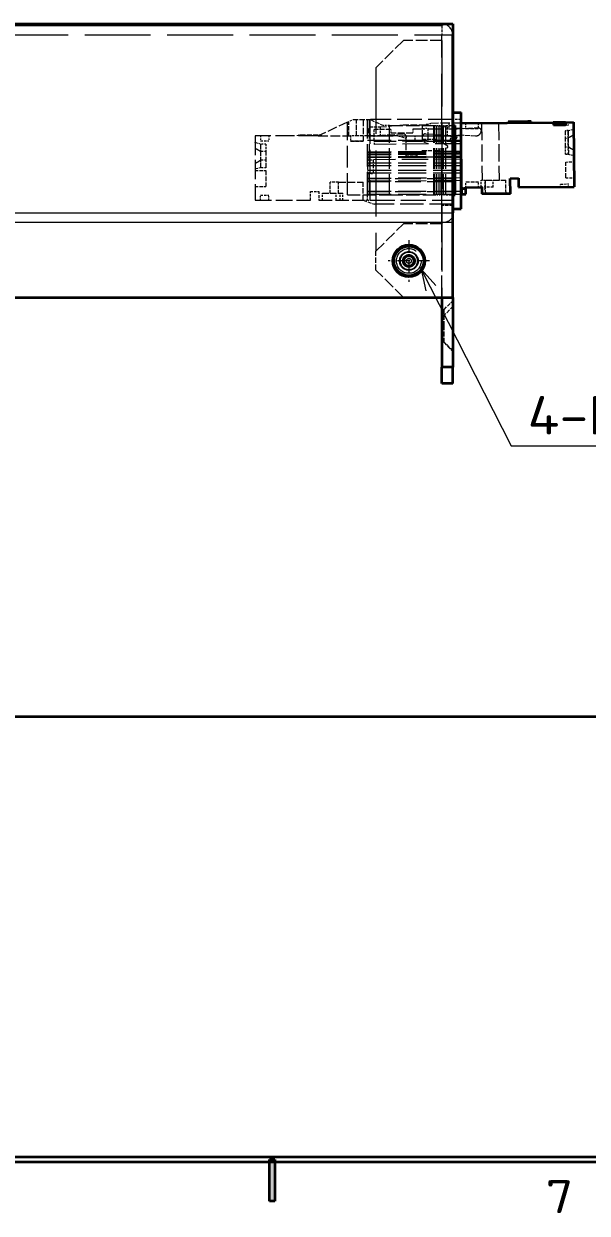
# Model space of a CAD drawing. Extents: x 23 to 587, y 4 to 413.
# Drawn here: x 344.4 to 395.6, y 5.1 to 113.2 of the extents above; entities that cross this region are included whole.
import ezdxf
from ezdxf.enums import TextEntityAlignment as Align

# ---------------------------------------------------------------- set-up
doc = ezdxf.new("R2010")
doc.units = 0
doc.linetypes.add('DASHDOT', pattern=[18.5, 12, -3, 0.5, -3])
doc.linetypes.add('DASHED', pattern=[15, 12, -3])
doc.layers.get('0').update_dxf_attribs({"lineweight": 13})
doc.layers.add('3', color=7, linetype='Continuous', lineweight=13)
doc.styles.get("Standard").update_dxf_attribs({"font": 'isocp.shx'})

# ---------------------------------------------------------------- blocks, each defined once
blk = doc.blocks.new('BLOCK257')
at = {"layer": '3', "color": 7, "lineweight": 13}
blk.add_text('7', height=3, dxfattribs=at).set_placement((391.86, 5.12), (394.4, 5.12), align=Align.FIT)
blk = doc.blocks.new('BLOCK332')
at = {"layer": '3', "color": 7, "lineweight": 5}
blk.add_solid([(367.21, 10), (366.73, 10), (367.21, 6.2), (366.73, 6.2)], dxfattribs=at)
blk = doc.blocks.new('BLOCK400')
at = {"color": 7, "lineweight": 13}
for points in [[(550.62, 71.18), (567, 39.08), (671.89, 39.08)], [(553.3, 68.21), (550.62, 71.18), (551.45, 67.27)]]:
    blk.add_lwpolyline(points, dxfattribs=at)
blk.add_text('4-BLIND RIVET(D=3.2)', height=7, dxfattribs=at).set_placement((570, 41.15), (671.89, 41.15), align=Align.FIT)
blk = doc.blocks.new('BLOCK401')
at = {"color": 7, "linetype": 'DASHDOT', "lineweight": 13, "ltscale": 0.1885}
blk.add_line((548.39, 76.47), (548.39, 68.93), dxfattribs=at)
at = {"color": 7, "linetype": 'DASHDOT', "lineweight": 13, "ltscale": 0.188499}
blk.add_line((552.16, 72.7), (544.62, 72.7), dxfattribs=at)
blk = doc.blocks.new('BLOCK424')
at = {"color": 7, "lineweight": 35}
for p, q in [((-65.61, 115.8), (554.39, 115.8)), ((556.39, 115.8), (556.39, 81.44)), ((556.39, 80.99), (556.39, 113.72)), ((-67.61, 66.05), (556.39, 66.05))]:
    blk.add_line(p, q, dxfattribs=at)
at = {"color": 7, "lineweight": 13}
for p, q in [((-65.61, 115.48), (554.39, 115.48)), ((-67.61, 81.44), (556.39, 81.44)), ((-67.61, 79.76), (556.39, 79.76))]:
    blk.add_line(p, q, dxfattribs=at)
at = {"color": 7, "lineweight": 35, "ltscale": 0.05}
for p, q in [((554.39, 115.8), (556.39, 115.8)), ((556.39, 53.4), (554.39, 53.4)), ((556.39, 50.4), (554.39, 50.4))]:
    blk.add_line(p, q, dxfattribs=at)
at = {"color": 7, "lineweight": 35, "ltscale": 0.007956}
blk.add_line((554.39, 115.8), (554.39, 115.48), dxfattribs=at)
at = {"color": 7, "linetype": 'DASHED', "lineweight": 13, "ltscale": 0.042044}
blk.add_line((554.39, 115.48), (554.39, 113.8), dxfattribs=at)
at = {"color": 7, "linetype": 'DASHED', "lineweight": 13}
for p, q in [((-65.61, 113.8), (556.39, 113.8)), ((-65.61, 113.8), (554.39, 113.8)), ((554.39, 79.7), (554.39, 113.72)), ((554.39, 112.8), (554.39, 66.05)), ((542.39, 107.8), (542.39, 74.46)), ((-67.61, 79.76), (556.39, 79.76))]:
    blk.add_line(p, q, dxfattribs=at)
at = {"color": 7, "linetype": 'DASHED', "lineweight": 13, "ltscale": 0.176777}
for p, q in [((547.39, 112.8), (542.39, 107.8)), ((542.39, 74.46), (547.39, 79.46)), ((547.39, 66.05), (542.39, 71.05))]:
    blk.add_line(p, q, dxfattribs=at)
at = {"color": 7, "linetype": 'DASHED', "lineweight": 13, "ltscale": 0.175}
for p, q in [((554.39, 112.8), (547.39, 112.8)), ((554.39, 79.46), (547.39, 79.46))]:
    blk.add_line(p, q, dxfattribs=at)
at = {"color": 7, "linetype": 'DASHED', "lineweight": 13, "ltscale": 0.002102}
blk.add_line((554.39, 113.72), (554.39, 113.8), dxfattribs=at)
at = {"color": 7, "linetype": 'DASHED', "lineweight": 13, "ltscale": 0.05}
for p, q in [((556.39, 113.72), (554.39, 113.72)), ((556.39, 98.4), (554.39, 98.4)), ((540.89, 95.45), (538.89, 95.45)), ((520.39, 89.15), (522.39, 89.15)), ((534.04, 85), (534.04, 87)), ((534.04, 85), (534.04, 87)), ((535.59, 85), (535.59, 87)), ((535.59, 85), (535.59, 87)), ((535.59, 85), (535.59, 87)), ((535.59, 85), (535.59, 87)), ((520.39, 86.25), (522.39, 86.25)), ((556.39, 82.8), (554.39, 82.8)), ((556.39, 53.4), (554.39, 53.4))]:
    blk.add_line(p, q, dxfattribs=at)
at = {"color": 7, "lineweight": 35, "ltscale": 0.002102}
blk.add_line((556.39, 113.72), (556.39, 113.8), dxfattribs=at)
at = {"color": 7, "lineweight": 35, "ltscale": 0.0375}
for p, q in [((556.39, 99.7), (557.89, 99.7)), ((576.88, 97.88), (578.38, 97.9)), ((566.85, 87.71), (568.35, 87.72)), ((556.39, 82.2), (557.89, 82.2))]:
    blk.add_line(p, q, dxfattribs=at)
at = {"color": 7, "lineweight": 35, "ltscale": 0.4375}
blk.add_line((557.89, 82.2), (557.89, 99.7), dxfattribs=at)
at = {"color": 7, "linetype": 'DASHED', "lineweight": 13, "ltscale": 0.14694}
blk.add_line((537.22, 97.93), (531.89, 95.45), dxfattribs=at)
at = {"color": 7, "linetype": 'DASHED', "lineweight": 13, "ltscale": 0.027568}
blk.add_line((537.22, 97.93), (538.22, 98.4), dxfattribs=at)
at = {"color": 7, "linetype": 'DASHED', "lineweight": 13, "ltscale": 0.330849}
blk.add_line((537.22, 84.7), (537.22, 97.93), dxfattribs=at)
blk.add_line((537.22, 84.7), (537.22, 97.93), dxfattribs=at)
at = {"color": 7, "linetype": 'DASHED', "lineweight": 13, "ltscale": 0.065283}
blk.add_line((537.49, 95.45), (537.49, 98.06), dxfattribs=at)
at = {"color": 7, "linetype": 'DASHED', "lineweight": 13, "ltscale": 0.079343}
blk.add_line((538.22, 98.4), (541.39, 98.4), dxfattribs=at)
at = {"color": 7, "linetype": 'DASHED', "lineweight": 13, "ltscale": 0.07375}
blk.add_line((538.89, 95.45), (538.89, 98.4), dxfattribs=at)
at = {"color": 7, "linetype": 'DASHED', "lineweight": 13, "ltscale": 0.09875}
blk.add_line((540.09, 98.4), (540.09, 94.45), dxfattribs=at)
at = {"color": 7, "linetype": 'DASHED', "lineweight": 13, "ltscale": 0.3425}
for p, q in [((540.89, 84.7), (540.89, 98.4)), ((541.21, 84.7), (541.21, 98.4)), ((541.21, 84.7), (541.21, 98.4))]:
    blk.add_line(p, q, dxfattribs=at)
at = {"color": 7, "linetype": 'DASHED', "lineweight": 13, "ltscale": 0.36625}
blk.add_line((541.29, 98.4), (541.29, 83.75), dxfattribs=at)
blk.add_line((541.29, 98.4), (541.29, 83.75), dxfattribs=at)
at = {"color": 7, "linetype": 'DASHED', "lineweight": 13, "ltscale": 0.065071}
blk.add_line((541.39, 98.4), (543.75, 97.3), dxfattribs=at)
at = {"color": 7, "linetype": 'DASHED', "lineweight": 13, "ltscale": 0.375}
blk.add_line((556.39, 98.4), (541.39, 98.4), dxfattribs=at)
at = {"color": 7, "linetype": 'DASHED', "lineweight": 13, "ltscale": 0.101743}
blk.add_line((547.34, 97.4), (543.29, 97), dxfattribs=at)
at = {"color": 7, "linetype": 'DASHED', "lineweight": 13, "ltscale": 0.028526}
blk.add_line((544.89, 97.3), (543.75, 97.3), dxfattribs=at)
at = {"color": 7, "linetype": 'DASHED', "lineweight": 13, "ltscale": 0.315}
for p, q in [((544.89, 84.7), (544.89, 97.3)), ((544.89, 84.7), (544.89, 97.3)), ((552.96, 84.7), (552.96, 97.3)), ((552.96, 84.7), (552.96, 97.3)), ((553.09, 84.7), (553.09, 97.3)), ((553.09, 84.7), (553.09, 97.3)), ((553.49, 84.7), (553.49, 97.3)), ((553.89, 84.7), (553.89, 97.3)), ((554.29, 84.7), (554.29, 97.3)), ((554.69, 84.7), (554.69, 97.3)), ((555.09, 84.7), (555.09, 97.3))]:
    blk.add_line(p, q, dxfattribs=at)
at = {"color": 7, "linetype": 'DASHED', "lineweight": 13, "ltscale": 0.201651}
for p, q in [((544.89, 97.3), (552.96, 97.3)), ((544.89, 84.7), (552.96, 84.7))]:
    blk.add_line(p, q, dxfattribs=at)
at = {"color": 7, "linetype": 'DASHED', "lineweight": 13, "ltscale": 0.1025}
blk.add_line((551.44, 97.4), (547.34, 97.4), dxfattribs=at)
at = {"color": 7, "linetype": 'DASHED', "lineweight": 13, "ltscale": 0.038078}
blk.add_line((550.88, 97.44), (552.38, 97.71), dxfattribs=at)
at = {"color": 7, "linetype": 'DASHED', "lineweight": 13, "ltscale": 0.074638}
blk.add_line((550.91, 94.45), (550.88, 97.44), dxfattribs=at)
at = {"color": 7, "linetype": 'DASHED', "lineweight": 13, "ltscale": 0.174595}
blk.add_line((558.39, 96.71), (551.44, 97.4), dxfattribs=at)
at = {"color": 7, "linetype": 'DASHED', "lineweight": 13, "ltscale": 0.1375}
for p, q in [((557.88, 97.75), (552.38, 97.71)), ((546.39, 95.45), (540.89, 95.45))]:
    blk.add_line(p, q, dxfattribs=at)
at = {"color": 7, "linetype": 'DASHED', "lineweight": 13, "ltscale": 0.003349}
for p, q in [((552.96, 97.3), (553.09, 97.3)), ((552.96, 84.7), (553.09, 84.7))]:
    blk.add_line(p, q, dxfattribs=at)
at = {"color": 7, "linetype": 'DASHED', "lineweight": 13, "ltscale": 0.01}
for p, q in [((553.09, 97.3), (553.49, 97.3)), ((553.49, 97.3), (553.89, 97.3)), ((553.89, 97.3), (554.29, 97.3)), ((554.29, 97.3), (554.69, 97.3)), ((554.69, 97.3), (555.09, 97.3)), ((553.09, 84.7), (553.49, 84.7)), ((553.49, 84.7), (553.89, 84.7)), ((553.89, 84.7), (554.29, 84.7)), ((554.29, 84.7), (554.69, 84.7)), ((554.69, 84.7), (555.09, 84.7)), ((540.89, 83.75), (541.29, 83.75)), ((554.39, 63.85), (554.79, 63.85)), ((554.39, 57.85), (554.79, 57.85))]:
    blk.add_line(p, q, dxfattribs=at)
at = {"color": 7, "linetype": 'DASHED', "lineweight": 13, "ltscale": 0.032498}
for p, q in [((555.09, 97.3), (556.39, 97.3)), ((555.09, 84.7), (556.39, 84.7))]:
    blk.add_line(p, q, dxfattribs=at)
at = {"color": 7, "linetype": 'DASHED', "lineweight": 13, "ltscale": 0.025}
for p, q in [((555.68, 97.73), (555.69, 96.73)), ((557.88, 97.75), (557.89, 96.75)), ((558.68, 97.76), (558.69, 96.76)), ((560.98, 97.77), (560.99, 96.77)), ((537.79, 95.45), (537.79, 94.45)), ((550.89, 96.8), (551.89, 96.81)), ((522.39, 93.95), (521.39, 93.95)), ((522.39, 93.95), (521.39, 93.95)), ((522.39, 93.95), (521.39, 93.95)), ((522.39, 93.95), (521.39, 93.95)), ((522.39, 93.95), (521.39, 93.95)), ((522.39, 93.95), (521.39, 93.95)), ((550.9, 94.65), (551.9, 94.66)), ((522.39, 92.59), (521.39, 92.59)), ((522.39, 92.59), (521.39, 92.59)), ((522.39, 92.59), (521.39, 92.59)), ((522.39, 91.01), (521.39, 91.01)), ((522.39, 91.01), (521.39, 91.01)), ((522.39, 91.01), (521.39, 91.01)), ((540.93, 91.08), (541.93, 91.09)), ((522.39, 89.65), (521.39, 89.65)), ((522.39, 89.65), (521.39, 89.65)), ((522.39, 89.65), (521.39, 89.65)), ((522.39, 89.65), (521.39, 89.65)), ((522.39, 89.65), (521.39, 89.65)), ((522.39, 89.65), (521.39, 89.65)), ((540.95, 88.58), (541.95, 88.59)), ((558.77, 86.06), (558.76, 87.06)), ((561.07, 86.07), (561.06, 87.07))]:
    blk.add_line(p, q, dxfattribs=at)
at = {"color": 7, "linetype": 'DASHED', "lineweight": 13, "ltscale": 0.0375}
for p, q in [((557.89, 98.4), (556.39, 98.4)), ((557.89, 96.7), (556.39, 96.7)), ((557.89, 95.45), (556.39, 95.45)), ((521.39, 94.55), (522.89, 94.55)), ((557.89, 92.5), (556.39, 92.5)), ((576.93, 90.68), (578.43, 90.7)), ((575.96, 86.68), (577.46, 86.69)), ((576.95, 87.79), (578.45, 87.8)), ((521.39, 84.65), (522.89, 84.65)), ((530.49, 85.35), (531.99, 85.35))]:
    blk.add_line(p, q, dxfattribs=at)
at = {"color": 7, "lineweight": 35, "ltscale": 0.010002}
for p, q in [((556.39, 97.3), (556.79, 97.3)), ((556.39, 84.7), (556.79, 84.7))]:
    blk.add_line(p, q, dxfattribs=at)
at = {"color": 7, "lineweight": 35, "ltscale": 0.315}
blk.add_line((556.79, 84.7), (556.79, 97.3), dxfattribs=at)
at = {"color": 7, "lineweight": 35, "ltscale": 0.42}
blk.add_line((557.88, 97.75), (574.68, 97.87), dxfattribs=at)
at = {"color": 7, "linetype": 'DASHED', "lineweight": 13, "ltscale": 0.026243}
blk.add_line((557.89, 96.7), (557.88, 97.75), dxfattribs=at)
at = {"color": 7, "linetype": 'DASHED', "lineweight": 13, "ltscale": 0.26}
for p, q in [((561.63, 97.78), (561.71, 87.38)), ((561.63, 97.78), (561.71, 87.38)), ((564.73, 97.8), (564.81, 87.4)), ((564.73, 97.8), (564.81, 87.4))]:
    blk.add_line(p, q, dxfattribs=at)
at = {"color": 7, "lineweight": 35, "ltscale": 0.0019}
blk.add_line((566.56, 98.01), (566.48, 98.01), dxfattribs=at)
at = {"color": 7, "lineweight": 35, "ltscale": 0.005}
for p, q in [((566.49, 97.81), (566.48, 98.01)), ((566.56, 97.81), (566.56, 98.01)), ((570.06, 97.84), (570.06, 98.04)), ((570.64, 97.84), (570.63, 98.04))]:
    blk.add_line(p, q, dxfattribs=at)
at = {"color": 7, "lineweight": 35, "ltscale": 0.0875}
blk.add_line((570.06, 98.04), (566.56, 98.01), dxfattribs=at)
at = {"color": 7, "linetype": 'DASHED', "lineweight": 13, "ltscale": 0.002049}
blk.add_line((566.64, 98.01), (566.56, 98.01), dxfattribs=at)
at = {"color": 7, "linetype": 'DASHED', "lineweight": 13, "ltscale": 0.005}
for p, q in [((566.59, 97.81), (566.59, 98.01)), ((566.64, 97.81), (566.63, 98.01)), ((567.06, 97.82), (567.06, 98.02)), ((567.34, 97.82), (567.34, 98.02)), ((568.49, 97.83), (568.48, 98.03)), ((568.64, 97.83), (568.63, 98.03)), ((569.09, 97.83), (569.08, 98.03)), ((569.24, 97.83), (569.23, 98.03)), ((569.34, 97.83), (569.34, 98.03)), ((569.65, 97.83), (569.65, 98.03)), ((569.69, 97.83), (569.68, 98.03)), ((569.84, 97.83), (569.83, 98.03)), ((570.09, 97.84), (570.09, 98.04)), ((570.49, 97.84), (570.48, 98.04)), ((540.99, 96.5), (540.99, 96.3)), ((554.39, 62.6), (554.59, 62.6)), ((554.39, 58.2), (554.59, 58.2))]:
    blk.add_line(p, q, dxfattribs=at)
at = {"color": 7, "linetype": 'DASHED', "lineweight": 13, "ltscale": 0.048125}
for p, q in [((568.56, 97.83), (566.64, 97.81)), ((570.49, 97.84), (568.56, 97.83)), ((530.21, 95.45), (528.29, 95.45)), ((532.14, 95.45), (530.21, 95.45))]:
    blk.add_line(p, q, dxfattribs=at)
at = {"color": 7, "lineweight": 35, "ltscale": 0.01435}
blk.add_line((570.63, 98.04), (570.06, 98.04), dxfattribs=at)
at = {"color": 7, "lineweight": 35, "ltscale": 0.055}
for p, q in [((576.88, 97.88), (574.68, 97.87)), ((576.89, 97.38), (574.69, 97.37))]:
    blk.add_line(p, q, dxfattribs=at)
at = {"color": 7, "lineweight": 35, "ltscale": 0.0125}
for p, q in [((574.68, 97.87), (574.69, 97.37)), ((576.88, 97.88), (576.89, 97.38))]:
    blk.add_line(p, q, dxfattribs=at)
at = {"color": 7, "linetype": 'DASHED', "lineweight": 13, "ltscale": 0.0125}
for p, q in [((575.88, 97.88), (575.89, 97.38)), ((576.89, 97.38), (577.39, 97.39)), ((577.38, 97.89), (577.39, 97.39)), ((550.89, 94.8), (550.89, 95.3)), ((577.39, 96.39), (576.89, 96.38)), ((576.89, 96.38), (577.39, 96.39)), ((577.39, 96.39), (576.89, 96.38)), ((576.89, 96.38), (577.39, 96.39)), ((577.39, 96.39), (576.89, 96.38)), ((576.89, 96.38), (577.39, 96.39)), ((542.11, 93.89), (542.11, 94.39)), ((576.9, 95.02), (577.4, 95.03)), ((576.9, 95.02), (577.4, 95.03)), ((576.9, 95.02), (577.4, 95.03)), ((576.91, 93.45), (577.41, 93.45)), ((576.91, 93.45), (577.41, 93.45)), ((576.91, 93.45), (577.41, 93.45)), ((540.92, 92.48), (540.92, 91.98)), ((577.42, 92.09), (576.92, 92.08)), ((576.92, 92.08), (577.42, 92.09)), ((577.42, 92.09), (576.92, 92.08)), ((576.92, 92.08), (577.42, 92.09)), ((577.42, 92.09), (576.92, 92.08)), ((576.92, 92.08), (577.42, 92.09)), ((540.95, 87.68), (540.96, 87.18)), ((575.97, 86.18), (575.96, 86.68)), ((577.47, 86.19), (577.46, 86.69))]:
    blk.add_line(p, q, dxfattribs=at)
at = {"color": 7, "lineweight": 35, "ltscale": 0.2925}
blk.add_line((578.38, 97.9), (578.47, 86.2), dxfattribs=at)
at = {"color": 7, "linetype": 'DASHED', "lineweight": 13, "ltscale": 0.2875}
blk.add_line((531.89, 95.45), (520.39, 95.45), dxfattribs=at)
at = {"color": 7, "linetype": 'DASHED', "lineweight": 13, "ltscale": 0.2925}
blk.add_line((520.39, 95.45), (520.39, 83.75), dxfattribs=at)
at = {"color": 7, "linetype": 'DASHED', "lineweight": 13, "ltscale": 0.0225}
for p, q in [((521.39, 95.45), (521.39, 94.55)), ((522.89, 95.45), (522.89, 94.55)), ((521.39, 83.75), (521.39, 84.65)), ((522.89, 83.75), (522.89, 84.65))]:
    blk.add_line(p, q, dxfattribs=at)
at = {"color": 7, "linetype": 'DASHED', "lineweight": 13, "ltscale": 0.008743}
blk.add_line((528.49, 95.55), (528.14, 95.55), dxfattribs=at)
at = {"color": 7, "linetype": 'DASHED', "lineweight": 13, "ltscale": 0.0025}
for p, q in [((528.14, 95.45), (528.14, 95.55)), ((528.29, 95.45), (528.29, 95.55)), ((528.41, 95.45), (528.41, 95.55)), ((528.82, 95.45), (528.82, 95.55)), ((528.94, 95.45), (528.94, 95.55)), ((528.97, 95.45), (528.97, 95.55)), ((529.09, 95.45), (529.09, 95.55)), ((529.54, 95.45), (529.54, 95.55)), ((529.69, 95.45), (529.69, 95.55)), ((529.73, 95.45), (529.73, 95.55)), ((530.14, 95.45), (530.14, 95.55)), ((530.29, 95.45), (530.29, 95.55)), ((531.71, 95.45), (531.71, 95.55)), ((531.73, 95.45), (531.73, 95.55)), ((531.91, 95.45), (531.91, 95.55)), ((532.14, 95.45), (532.14, 95.55)), ((532.29, 95.45), (532.29, 95.55)), ((532.47, 95.45), (532.47, 95.55))]:
    blk.add_line(p, q, dxfattribs=at)
at = {"color": 7, "linetype": 'DASHED', "lineweight": 13, "ltscale": 0.010326}
blk.add_line((528.82, 95.55), (528.41, 95.55), dxfattribs=at)
at = {"color": 7, "linetype": 'DASHED', "lineweight": 13, "ltscale": 0.077174}
blk.add_line((531.91, 95.55), (528.82, 95.55), dxfattribs=at)
at = {"color": 7, "linetype": 'DASHED', "lineweight": 13, "ltscale": 0.1475}
blk.add_line((531.89, 95.45), (537.79, 95.45), dxfattribs=at)
at = {"color": 7, "linetype": 'DASHED', "lineweight": 13, "ltscale": 0.009462}
blk.add_line((532.29, 95.55), (531.91, 95.55), dxfattribs=at)
at = {"color": 7, "linetype": 'DASHED', "lineweight": 13, "ltscale": 0.004705}
blk.add_line((532.47, 95.55), (532.29, 95.55), dxfattribs=at)
at = {"color": 7, "linetype": 'DASHED', "lineweight": 13, "ltscale": 0.0275}
blk.add_line((538.89, 95.45), (537.79, 95.45), dxfattribs=at)
at = {"color": 7, "linetype": 'DASHED', "lineweight": 13, "ltscale": 0.3875}
for p, q in [((540.89, 95.45), (556.39, 95.45)), ((556.39, 87.6), (540.89, 87.6)), ((556.39, 87.1), (540.89, 87.1)), ((556.39, 87.1), (540.89, 87.1)), ((556.39, 87.1), (540.89, 87.1)), ((556.39, 87.1), (540.89, 87.1)), ((556.39, 85.25), (540.89, 85.25)), ((556.39, 85.25), (540.89, 85.25)), ((556.39, 85.25), (540.89, 85.25)), ((556.39, 85.25), (540.89, 85.25))]:
    blk.add_line(p, q, dxfattribs=at)
at = {"color": 7, "linetype": 'DASHED', "lineweight": 13, "ltscale": 0.017221}
blk.add_line((541.07, 96.03), (541.45, 95.45), dxfattribs=at)
at = {"color": 7, "linetype": 'DASHED', "lineweight": 13, "ltscale": 0.045}
blk.add_line((543.29, 97), (541.49, 97), dxfattribs=at)
at = {"color": 7, "linetype": 'DASHED', "lineweight": 13, "ltscale": 0.075}
for p, q in [((545.09, 96.61), (542.09, 96.59)), ((554.79, 60.85), (554.79, 63.85)), ((554.79, 57.85), (554.79, 60.85))]:
    blk.add_line(p, q, dxfattribs=at)
at = {"color": 7, "linetype": 'DASHED', "lineweight": 13, "ltscale": 0.055}
for p, q in [((542.11, 94.39), (542.09, 96.59)), ((555.69, 96.73), (557.89, 96.75)), ((554.59, 60.4), (554.59, 62.6)), ((554.59, 58.2), (554.59, 60.4))]:
    blk.add_line(p, q, dxfattribs=at)
at = {"color": 7, "linetype": 'DASHED', "lineweight": 13, "ltscale": 0.116011}
for p, q in [((542.73, 95.52), (547.36, 95.8)), ((551.42, 95.8), (556.05, 95.52))]:
    blk.add_line(p, q, dxfattribs=at)
at = {"color": 7, "linetype": 'DASHED', "lineweight": 13, "ltscale": 0.00167}
blk.add_line((542.74, 95.45), (542.73, 95.52), dxfattribs=at)
at = {"color": 7, "linetype": 'DASHED', "lineweight": 13, "ltscale": 0.036399}
blk.add_line((543.19, 97), (543.19, 95.54), dxfattribs=at)
at = {"color": 7, "linetype": 'DASHED', "lineweight": 13, "ltscale": 0.0175}
for p, q in [((545.09, 96.61), (545.1, 95.91)), ((549.09, 96.64), (549.1, 95.94)), ((561.67, 85.83), (562.37, 85.83)), ((561.67, 85.83), (562.37, 85.83))]:
    blk.add_line(p, q, dxfattribs=at)
at = {"color": 7, "linetype": 'DASHED', "lineweight": 13, "ltscale": 0.1}
blk.add_line((549.1, 95.94), (545.1, 95.91), dxfattribs=at)
at = {"color": 7, "linetype": 'DASHED', "lineweight": 13, "ltscale": 0.241268}
blk.add_line((546.39, 95.45), (556.04, 95.45), dxfattribs=at)
at = {"color": 7, "linetype": 'DASHED', "lineweight": 13, "ltscale": 0.038823}
blk.add_line((546.39, 95.45), (547.89, 95.05), dxfattribs=at)
at = {"color": 7, "linetype": 'DASHED', "lineweight": 13, "ltscale": 0.006298}
blk.add_line((547.89, 95.3), (547.89, 95.05), dxfattribs=at)
at = {"color": 7, "linetype": 'DASHED', "lineweight": 13, "ltscale": 0.22}
blk.add_line((557.89, 96.7), (549.09, 96.64), dxfattribs=at)
at = {"color": 7, "linetype": 'DASHED', "lineweight": 13, "ltscale": 0.02125}
blk.add_line((549.49, 95.45), (549.49, 94.6), dxfattribs=at)
at = {"color": 7, "linetype": 'DASHED', "lineweight": 13, "ltscale": 0.05375}
blk.add_line((551.9, 94.66), (551.89, 96.81), dxfattribs=at)
at = {"color": 7, "linetype": 'DASHED', "lineweight": 13, "ltscale": 0.03634}
blk.add_line((555.39, 97.01), (555.39, 95.56), dxfattribs=at)
at = {"color": 7, "linetype": 'DASHED', "lineweight": 13, "ltscale": 0.02293}
blk.add_line((556.05, 95.52), (555.89, 94.61), dxfattribs=at)
at = {"color": 7, "linetype": 'DASHED', "lineweight": 13, "ltscale": 0.037322}
blk.add_line((556.64, 94.38), (557.45, 95.63), dxfattribs=at)
at = {"color": 7, "linetype": 'DASHED', "lineweight": 13, "ltscale": 0.077069}
blk.add_line((557.45, 95.63), (560.53, 95.44), dxfattribs=at)
at = {"color": 7, "lineweight": 35, "ltscale": 0.272507}
blk.add_line((557.97, 85.8), (557.89, 96.7), dxfattribs=at)
at = {"color": 7, "linetype": 'DASHED', "lineweight": 13, "ltscale": 0.06694}
blk.add_line((561.06, 96.85), (558.39, 96.71), dxfattribs=at)
at = {"color": 7, "linetype": 'DASHED', "lineweight": 13, "ltscale": 0.0575}
for p, q in [((558.69, 96.76), (560.99, 96.77)), ((537.79, 94.45), (540.09, 94.45)), ((540.09, 94.45), (537.79, 94.45)), ((537.79, 94.45), (540.09, 94.45)), ((558.76, 87.06), (561.06, 87.07))]:
    blk.add_line(p, q, dxfattribs=at)
at = {"color": 7, "linetype": 'DASHED', "lineweight": 13, "ltscale": 0.079519}
for p, q in [((576.92, 93.2), (576.89, 96.38)), ((577.39, 96.39), (577.42, 93.21)), ((577.42, 93.21), (577.39, 96.39)), ((577.39, 96.39), (577.42, 93.21)), ((577.42, 93.21), (577.39, 96.39)), ((577.39, 96.39), (577.42, 93.21)), ((577.42, 93.21), (577.39, 96.39)), ((521.39, 93.95), (521.39, 90.77)), ((521.39, 93.95), (521.39, 90.77)), ((521.39, 93.95), (521.39, 90.77)), ((521.39, 92.83), (521.39, 89.65)), ((521.39, 92.83), (521.39, 89.65)), ((521.39, 92.83), (521.39, 89.65)), ((522.39, 92.83), (522.39, 89.65))]:
    blk.add_line(p, q, dxfattribs=at)
at = {"color": 7, "linetype": 'DASHED', "lineweight": 13, "ltscale": 0.025769}
for p, q in [((577.39, 96.39), (578.39, 96.65)), ((577.39, 96.39), (578.39, 96.65)), ((577.39, 96.39), (578.39, 96.65)), ((577.39, 96.39), (578.39, 96.65)), ((577.39, 96.39), (578.39, 96.65)), ((577.39, 96.39), (578.39, 96.65)), ((521.39, 93.95), (520.39, 94.2)), ((521.39, 93.95), (520.39, 94.2)), ((521.39, 93.95), (520.39, 94.2)), ((521.39, 93.95), (520.39, 94.2)), ((521.39, 93.95), (520.39, 94.2)), ((521.39, 93.95), (520.39, 94.2)), ((577.42, 92.09), (578.42, 91.85)), ((577.42, 92.09), (578.42, 91.85)), ((577.42, 92.09), (578.42, 91.85)), ((577.42, 92.09), (578.42, 91.85)), ((577.42, 92.09), (578.42, 91.85)), ((577.42, 92.09), (578.42, 91.85)), ((521.39, 89.65), (520.39, 89.4)), ((521.39, 89.65), (520.39, 89.4)), ((521.39, 89.65), (520.39, 89.4)), ((521.39, 89.65), (520.39, 89.4)), ((521.39, 89.65), (520.39, 89.4)), ((521.39, 89.65), (520.39, 89.4))]:
    blk.add_line(p, q, dxfattribs=at)
at = {"color": 7, "linetype": 'DASHED', "lineweight": 13, "ltscale": 0.006044}
for p, q in [((577.4, 95.27), (577.4, 95.03)), ((577.4, 95.03), (577.4, 95.27)), ((577.4, 95.27), (577.4, 95.03)), ((577.4, 95.03), (577.4, 95.27)), ((577.4, 95.27), (577.4, 95.03)), ((577.4, 95.03), (577.4, 95.27)), ((521.39, 92.83), (521.39, 92.59)), ((521.39, 92.83), (521.39, 92.59)), ((521.39, 92.83), (521.39, 92.59)), ((521.39, 91.01), (521.39, 90.77)), ((521.39, 91.01), (521.39, 90.77)), ((521.39, 91.01), (521.39, 90.77))]:
    blk.add_line(p, q, dxfattribs=at)
at = {"color": 7, "linetype": 'DASHED', "lineweight": 13, "ltscale": 0.034025}
for p, q in [((521.39, 93.95), (521.39, 92.59)), ((521.39, 93.95), (521.39, 92.59)), ((521.39, 93.95), (521.39, 92.59)), ((577.41, 93.45), (577.42, 92.09)), ((577.42, 92.09), (577.41, 93.45)), ((577.41, 93.45), (577.42, 92.09)), ((577.42, 92.09), (577.41, 93.45)), ((577.41, 93.45), (577.42, 92.09)), ((577.42, 92.09), (577.41, 93.45)), ((521.39, 91.01), (521.39, 89.65)), ((521.39, 91.01), (521.39, 89.65)), ((521.39, 91.01), (521.39, 89.65))]:
    blk.add_line(p, q, dxfattribs=at)
at = {"color": 7, "linetype": 'DASHED', "lineweight": 13, "ltscale": 0.027981}
for p, q in [((522.39, 93.95), (522.39, 92.83)), ((576.92, 92.08), (576.92, 93.2))]:
    blk.add_line(p, q, dxfattribs=at)
at = {"color": 7, "linetype": 'DASHED', "lineweight": 13, "ltscale": 0.425}
for p, q in [((557.89, 94.6), (540.89, 94.6)), ((557.89, 92.3), (540.89, 92.3)), ((557.89, 92.3), (540.89, 92.3)), ((557.89, 92.3), (540.89, 92.3)), ((557.89, 92.3), (540.89, 92.3)), ((557.89, 92.3), (540.89, 92.3)), ((557.89, 92.3), (540.89, 92.3)), ((557.89, 91.5), (540.89, 91.5)), ((557.92, 92.1), (540.92, 91.98)), ((557.92, 92.1), (540.92, 91.98)), ((557.92, 92.1), (540.92, 91.98)), ((557.92, 92.1), (540.92, 91.98)), ((557.92, 92.1), (540.92, 91.98)), ((557.93, 91.7), (540.93, 91.58)), ((557.93, 91.7), (540.93, 91.58)), ((557.93, 91.7), (540.93, 91.58)), ((557.93, 91.7), (540.93, 91.58)), ((557.89, 90.5), (540.89, 90.5)), ((557.89, 90), (540.89, 90)), ((557.89, 90), (540.89, 90)), ((557.89, 90), (540.89, 90)), ((557.89, 90), (540.89, 90)), ((557.89, 90), (540.89, 90)), ((557.89, 90), (540.89, 90)), ((557.89, 89.15), (540.89, 89.15)), ((557.89, 89.15), (540.89, 89.15)), ((557.89, 89.15), (540.89, 89.15)), ((557.89, 89.15), (540.89, 89.15)), ((557.89, 88.65), (540.89, 88.65)), ((557.95, 87.8), (540.95, 87.68)), ((557.95, 87.8), (540.95, 87.68)), ((557.95, 87.8), (540.95, 87.68)), ((557.95, 87.8), (540.95, 87.68)), ((557.95, 87.8), (540.95, 87.68)), ((557.89, 85.3), (540.89, 85.3)), ((557.89, 85.3), (540.89, 85.3)), ((557.89, 85.3), (540.89, 85.3)), ((557.89, 85.3), (540.89, 85.3)), ((557.89, 85.3), (540.89, 85.3)), ((557.89, 85.3), (540.89, 85.3)), ((557.89, 84.8), (540.89, 84.8))]:
    blk.add_line(p, q, dxfattribs=at)
at = {"color": 7, "linetype": 'DASHED', "lineweight": 13, "ltscale": 0.395}
blk.add_line((557.91, 94.5), (542.11, 94.39), dxfattribs=at)
blk.add_line((557.91, 94.5), (542.11, 94.39), dxfattribs=at)
blk.add_line((557.91, 94.5), (542.11, 94.39), dxfattribs=at)
blk.add_line((557.91, 94.5), (542.11, 94.39), dxfattribs=at)
blk.add_line((557.91, 94.5), (542.11, 94.39), dxfattribs=at)
at = {"color": 7, "linetype": 'DASHED', "lineweight": 13, "ltscale": 0.39461}
blk.add_line((557.89, 94.5), (542.11, 94.39), dxfattribs=at)
at = {"color": 7, "linetype": 'DASHED', "lineweight": 13, "ltscale": 0.394521}
blk.add_line((557.89, 94), (542.11, 93.89), dxfattribs=at)
at = {"color": 7, "linetype": 'DASHED', "lineweight": 13, "ltscale": 0.087452}
blk.add_line((547.89, 91.55), (547.89, 95.05), dxfattribs=at)
at = {"color": 7, "linetype": 'DASHED', "lineweight": 13, "ltscale": 0.25}
for p, q in [((547.89, 94.45), (557.89, 94.45)), ((547.89, 94.45), (557.89, 94.45)), ((557.89, 91.55), (547.89, 91.55))]:
    blk.add_line(p, q, dxfattribs=at)
at = {"color": 7, "linetype": 'DASHED', "lineweight": 13, "ltscale": 0.0625}
for p, q in [((553.39, 94.8), (550.89, 94.8)), ((541.95, 88.59), (541.93, 91.09)), ((550.89, 92.75), (553.39, 92.75)), ((562.37, 84.88), (562.36, 87.38)), ((566.07, 84.91), (566.06, 87.41))]:
    blk.add_line(p, q, dxfattribs=at)
at = {"color": 7, "linetype": 'DASHED', "lineweight": 13, "ltscale": 0.027951}
blk.add_line((551.91, 93.96), (550.91, 94.45), dxfattribs=at)
at = {"color": 7, "linetype": 'DASHED', "lineweight": 13, "ltscale": 0.060622}
blk.add_line((555.49, 93.59), (553.39, 94.8), dxfattribs=at)
at = {"color": 7, "linetype": 'DASHED', "lineweight": 13, "ltscale": 0.054352}
blk.add_line((553.39, 92.75), (555.49, 93.31), dxfattribs=at)
at = {"color": 7, "linetype": 'DASHED', "lineweight": 13, "ltscale": 0.006872}
blk.add_line((555.49, 93.31), (555.49, 93.59), dxfattribs=at)
at = {"color": 7, "linetype": 'DASHED', "lineweight": 13, "ltscale": 0.01375}
blk.add_line((556.09, 94.38), (556.64, 94.38), dxfattribs=at)
at = {"color": 7, "lineweight": 35, "ltscale": 0.000390361}
blk.add_line((557.91, 94.5), (557.89, 94.5), dxfattribs=at)
at = {"color": 7, "lineweight": 35, "ltscale": 0.000479054}
blk.add_line((557.91, 94), (557.89, 94), dxfattribs=at)
at = {"color": 7, "linetype": 'DASHED', "lineweight": 13, "ltscale": 0.424273}
blk.add_line((557.89, 92.6), (540.92, 92.48), dxfattribs=at)
at = {"color": 7, "linetype": 'DASHED', "lineweight": 13, "ltscale": 0.424184}
blk.add_line((557.89, 92.1), (540.92, 91.98), dxfattribs=at)
at = {"color": 7, "linetype": 'DASHED', "lineweight": 13, "ltscale": 0.1075}
blk.add_line((540.95, 87.68), (540.92, 91.98), dxfattribs=at)
at = {"color": 7, "linetype": 'DASHED', "lineweight": 13, "ltscale": 0.4}
blk.add_line((557.93, 91.2), (541.93, 91.09), dxfattribs=at)
at = {"color": 7, "linetype": 'DASHED', "lineweight": 13, "ltscale": 0.046696}
blk.add_line((547.89, 91.8), (549.76, 91.8), dxfattribs=at)
at = {"color": 7, "linetype": 'DASHED', "lineweight": 13, "ltscale": 0.036948}
blk.add_line((549.76, 91.8), (550.89, 92.75), dxfattribs=at)
at = {"color": 7, "lineweight": 35, "ltscale": 0.000727388}
blk.add_line((557.92, 92.6), (557.89, 92.6), dxfattribs=at)
at = {"color": 7, "lineweight": 13, "ltscale": 0.000816072}
blk.add_line((557.92, 92.1), (557.89, 92.1), dxfattribs=at)
at = {"color": 7, "linetype": 'DASHED', "lineweight": 13, "ltscale": 0.0725}
for p, q in [((522.39, 89.15), (522.39, 86.25)), ((576.95, 87.79), (576.93, 90.68))]:
    blk.add_line(p, q, dxfattribs=at)
at = {"color": 7, "linetype": 'DASHED', "lineweight": 13, "ltscale": 0.03875}
blk.add_line((535.59, 87), (534.04, 87), dxfattribs=at)
at = {"color": 7, "linetype": 'DASHED', "lineweight": 13, "ltscale": 0.1125}
blk.add_line((535.59, 87), (540.09, 87), dxfattribs=at)
at = {"color": 7, "linetype": 'DASHED', "lineweight": 13, "ltscale": 0.08125}
blk.add_line((540.09, 83.75), (540.09, 87), dxfattribs=at)
at = {"color": 7, "linetype": 'DASHED', "lineweight": 13, "ltscale": 0.423421}
blk.add_line((557.89, 87.8), (540.95, 87.68), dxfattribs=at)
at = {"color": 7, "linetype": 'DASHED', "lineweight": 13, "ltscale": 0.423332}
blk.add_line((557.89, 87.3), (540.96, 87.18), dxfattribs=at)
at = {"color": 7, "lineweight": 13, "ltscale": 0.001579}
blk.add_line((557.95, 87.8), (557.89, 87.8), dxfattribs=at)
at = {"color": 7, "lineweight": 35, "ltscale": 0.001668}
blk.add_line((557.96, 87.3), (557.89, 87.3), dxfattribs=at)
at = {"color": 7, "linetype": 'DASHED', "lineweight": 13, "ltscale": 0.02}
for p, q in [((561.56, 87.38), (562.36, 87.38)), ((557.97, 86.05), (558.77, 86.06)), ((558.77, 85.81), (557.97, 85.8)), ((557.97, 85.8), (558.77, 85.81)), ((557.97, 85.8), (558.77, 85.81)), ((540.09, 83.75), (540.89, 83.75))]:
    blk.add_line(p, q, dxfattribs=at)
at = {"color": 7, "linetype": 'DASHED', "lineweight": 13, "ltscale": 0.0325}
for p, q in [((561.57, 86.08), (561.56, 87.38)), ((562.27, 86.08), (562.27, 87.38)), ((562.27, 86.08), (562.27, 87.38)), ((563.72, 86.09), (563.71, 87.39))]:
    blk.add_line(p, q, dxfattribs=at)
at = {"color": 7, "linetype": 'DASHED', "lineweight": 13, "ltscale": 0.0925}
for p, q in [((562.36, 87.38), (566.06, 87.41)), ((532.69, 85), (536.39, 85))]:
    blk.add_line(p, q, dxfattribs=at)
at = {"color": 7, "lineweight": 35, "ltscale": 0.07}
blk.add_line((566.87, 84.91), (566.85, 87.71), dxfattribs=at)
at = {"color": 7, "lineweight": 35, "ltscale": 0.04}
blk.add_line((568.35, 87.72), (568.37, 86.12), dxfattribs=at)
at = {"color": 7, "linetype": 'DASHED', "lineweight": 13, "ltscale": 0.04}
for p, q in [((530.49, 83.75), (530.49, 85.35)), ((531.99, 85.35), (531.99, 83.75))]:
    blk.add_line(p, q, dxfattribs=at)
at = {"color": 7, "linetype": 'DASHED', "lineweight": 13, "ltscale": 0.03125}
for p, q in [((532.69, 83.75), (532.69, 85)), ((535.14, 83.75), (535.14, 85)), ((535.89, 83.75), (535.89, 85)), ((535.89, 83.75), (535.89, 85)), ((536.39, 83.75), (536.39, 85))]:
    blk.add_line(p, q, dxfattribs=at)
at = {"color": 7, "linetype": 'DASHED', "lineweight": 13, "ltscale": 0.191827}
blk.add_line((537.22, 84.7), (544.89, 84.7), dxfattribs=at)
at = {"color": 7, "linetype": 'DASHED', "lineweight": 13, "ltscale": 0.02375}
blk.add_line((540.89, 83.75), (540.89, 84.7), dxfattribs=at)
at = {"color": 7, "lineweight": 35, "ltscale": 0.02}
for p, q in [((558.77, 85.81), (557.97, 85.8)), ((557.97, 84.85), (558.77, 84.86))]:
    blk.add_line(p, q, dxfattribs=at)
at = {"color": 7, "lineweight": 35, "ltscale": 0.02375}
for p, q in [((557.97, 85.8), (557.97, 84.85)), ((558.77, 84.86), (558.77, 85.81))]:
    blk.add_line(p, q, dxfattribs=at)
at = {"color": 7, "lineweight": 35, "ltscale": 0.0725}
blk.add_line((558.77, 86.06), (561.67, 86.08), dxfattribs=at)
at = {"color": 7, "lineweight": 35, "ltscale": 0.00625}
blk.add_line((558.77, 85.81), (558.77, 86.06), dxfattribs=at)
at = {"color": 7, "linetype": 'DASHED', "lineweight": 13, "ltscale": 0.016519}
blk.add_line((562.27, 86.08), (561.61, 86.08), dxfattribs=at)
at = {"color": 7, "lineweight": 35, "ltscale": 0.03}
blk.add_line((561.67, 86.08), (561.67, 84.88), dxfattribs=at)
at = {"color": 7, "lineweight": 35, "ltscale": 0.13}
blk.add_line((566.87, 84.91), (561.67, 84.88), dxfattribs=at)
at = {"color": 7, "linetype": 'DASHED', "lineweight": 13, "ltscale": 0.03603}
blk.add_line((563.72, 86.09), (562.27, 86.08), dxfattribs=at)
at = {"color": 7, "lineweight": 35, "ltscale": 0.2525}
blk.add_line((568.37, 86.12), (578.47, 86.2), dxfattribs=at)
at = {"color": 7, "linetype": 'DASHED', "lineweight": 13, "ltscale": 0.2525}
blk.add_line((520.39, 83.75), (530.49, 83.75), dxfattribs=at)
at = {"color": 7, "linetype": 'DASHED', "lineweight": 13, "ltscale": 0.2025}
blk.add_line((531.99, 83.75), (540.09, 83.75), dxfattribs=at)
at = {"color": 7, "linetype": 'DASHED', "lineweight": 13, "ltscale": 0.054821}
blk.add_line((540.09, 83.75), (542.15, 83), dxfattribs=at)
at = {"color": 7, "linetype": 'DASHED', "lineweight": 13, "ltscale": 0.3775}
blk.add_line((541.29, 83.75), (556.39, 83.75), dxfattribs=at)
at = {"color": 7, "linetype": 'DASHED', "lineweight": 13, "ltscale": 0.355985}
blk.add_line((556.39, 83), (542.15, 83), dxfattribs=at)
at = {"color": 7, "lineweight": 35, "ltscale": 0.042044}
blk.add_line((556.39, 79.76), (556.39, 81.44), dxfattribs=at)
at = {"color": 7, "lineweight": 35, "ltscale": 0.373539}
blk.add_line((556.39, 66.05), (556.39, 80.99), dxfattribs=at)
at = {"color": 7, "linetype": 'DASHED', "lineweight": 13, "ltscale": 0.006179}
blk.add_line((554.39, 79.46), (554.39, 79.7), dxfattribs=at)
at = {"color": 7, "linetype": 'DASHED', "lineweight": 13, "ltscale": 0.335177}
blk.add_line((554.39, 66.05), (554.39, 79.46), dxfattribs=at)
blk.add_line((554.39, 66.05), (554.39, 79.46), dxfattribs=at)
at = {"color": 7, "lineweight": 35, "ltscale": 0.342721}
blk.add_line((556.39, 66.05), (556.39, 79.76), dxfattribs=at)
at = {"color": 7, "linetype": 'DASHED', "lineweight": 13, "ltscale": 0.085177}
blk.add_line((542.39, 71.05), (542.39, 74.46), dxfattribs=at)
at = {"color": 7, "lineweight": 35, "ltscale": 0.31625}
for p, q in [((554.39, 66.05), (554.39, 53.4)), ((556.39, 66.05), (556.39, 53.4))]:
    blk.add_line(p, q, dxfattribs=at)
at = {"color": 7, "linetype": 'DASHED', "lineweight": 13, "ltscale": 0.056569}
for p, q in [((554.79, 63.85), (556.39, 65.45)), ((554.79, 57.85), (556.39, 56.25))]:
    blk.add_line(p, q, dxfattribs=at)
at = {"color": 7, "linetype": 'DASHED', "lineweight": 13, "ltscale": 0.06364}
for p, q in [((554.59, 62.6), (556.39, 64.4)), ((554.59, 58.2), (556.39, 56.4))]:
    blk.add_line(p, q, dxfattribs=at)
at = {"color": 7, "lineweight": 35, "ltscale": 0.075}
for p, q in [((554.39, 50.4), (554.39, 53.4)), ((556.39, 50.4), (556.39, 53.4))]:
    blk.add_line(p, q, dxfattribs=at)
at = {"color": 7, "linetype": 'DASHED', "lineweight": 13}
for radius in [2.9, 2.25, 1.7, 1.6, 1.15, 1.15, 1.15, 1.15, 1.15, 1.15, 1.15, 1.15, 1.15, 1.15, 0.95, 0.45, 0.45]:
    blk.add_circle((548.39, 72.7), radius, dxfattribs=at)
at = {"color": 7, "lineweight": 35}
for radius in [2.9, 2.7, 1, 0.95]:
    blk.add_circle((548.39, 72.7), radius, dxfattribs=at)
at = {"color": 7, "linetype": 'DASHED', "lineweight": 13}
for centre, radius, start, end in [((554.39, 113.8), 2, 0, 90), ((541.49, 96.5), 0.5, 90, 180), ((541.49, 96.3), 0.5, 180, 212.9481), ((547.39, 95.3), 0.5, 360, 453.5), ((551.39, 95.3), 0.5, 86.5, 180), ((560.59, 96.44), 1, 266.5, 357.0801), ((561.09, 96.35), 0.5, 4.1298, 92.9816), ((580.3, 90.75), 5.17, 117.5106, 124.1498), ((580.3, 90.75), 5.17, 117.5106, 124.1498), ((580.3, 90.75), 5.17, 117.5106, 124.1498), ((582.42, 86.78), 9.67, 114.6018, 117.7877), ((582.42, 86.78), 9.67, 114.6018, 117.7877), ((582.42, 86.78), 9.67, 114.6018, 117.7877), ((516.43, 84.31), 9.67, 62.6188, 65.8047), ((516.43, 84.31), 9.67, 62.6188, 65.8047), ((516.43, 84.31), 9.67, 62.6188, 65.8047), ((556.09, 94.58), 0.2, 170, 270), ((518.52, 88.29), 5.17, 56.2568, 62.8959), ((518.52, 88.29), 5.17, 56.2568, 62.8959), ((518.52, 88.29), 5.17, 56.2568, 62.8959), ((518.52, 95.31), 5.17, 297.1041, 303.7432), ((518.52, 95.31), 5.17, 297.1041, 303.7432), ((518.52, 95.31), 5.17, 297.1041, 303.7432), ((516.43, 99.29), 9.67, 294.1953, 297.3812), ((516.43, 99.29), 9.67, 294.1953, 297.3812), ((516.43, 99.29), 9.67, 294.1953, 297.3812), ((548.39, 72.7), 1.6, 61.7488, 241.7488), ((548.39, 72.7), 1.6, 118.6479, 298.6479), ((548.39, 72.7), 2.7, 117.9988, 118.6489), ((548.39, 72.7), 2.25, 117.9988, 118.649), ((548.39, 72.7), 0.95, 61.7488, 241.7488), ((548.39, 72.7), 1.6, 298.6479, 118.6479), ((548.39, 72.7), 1.6, 241.7488, 61.7488), ((548.39, 72.7), 1, 117.9988, 118.6505), ((548.39, 72.7), 0.95, 117.9988, 118.6507)]:
    blk.add_arc(centre, radius, start, end, dxfattribs=at)
at = {"color": 7, "lineweight": 35}
blk.add_arc((548.39, 72.7), 0.95, 241.7488, 421.7488, dxfattribs=at)
at = {"color": 7, "linetype": 'DASHED', "lineweight": 13}
blk.add_ellipse((554.39, 80.99), major_axis=(2, 0), ratio=0.643646, start_param=4.712389, end_param=6.283185, dxfattribs=at)
blk.add_open_spline([(577.41, 93.45), (577.6, 93.32), (577.8, 93.21), (578, 93.11), (578.21, 93.01), (578.42, 92.92)], degree=5, dxfattribs=at)
blk.add_open_spline([(577.41, 93.45), (577.6, 93.32), (577.8, 93.21), (578, 93.11), (578.21, 93.01), (578.42, 92.92)], degree=5, dxfattribs=at)
blk.add_open_spline([(577.41, 93.45), (577.6, 93.32), (577.8, 93.21), (578, 93.11), (578.21, 93.01), (578.42, 92.92)], degree=5, dxfattribs=at)

msp = doc.modelspace()

# ---------------------------------------------------------------- linework, layer by layer
at = {"color": 7, "lineweight": 35}
msp.add_line((400.74, 50.24), (30.5, 50.24), dxfattribs=at)
at = {"layer": '3', "color": 7, "lineweight": 35}
for p, q in [((579.97, 9.76), (29.76, 9.76)), ((30.24, 10.24), (580.44, 10.24))]:
    msp.add_line(p, q, dxfattribs=at)
at = {"layer": '3', "color": 7, "lineweight": 35, "ltscale": 0.095}
for p, q in [((366.73, 6.2), (366.73, 10)), ((367.21, 10), (367.21, 6.2))]:
    msp.add_line(p, q, dxfattribs=at)
at = {"layer": '3', "color": 7, "lineweight": 35, "ltscale": 0.011875}
for p, q in [((366.73, 10), (367.21, 10)), ((367.21, 6.2), (366.73, 6.2))]:
    msp.add_line(p, q, dxfattribs=at)

# ---------------------------------------------------------------- block references
at = {"lineweight": 0, "xscale": 0.5, "yscale": 0.5, "zscale": 0.5}
for name in ['BLOCK424', 'BLOCK401', 'BLOCK400']:
    msp.add_blockref(name, (105.22, 55.32), dxfattribs=at)
at = {"layer": '3', "lineweight": 0}
for name in ['BLOCK332', 'BLOCK257']:
    msp.add_blockref(name, (0, 0), dxfattribs=at)

doc.saveas('drawing.dxf')
